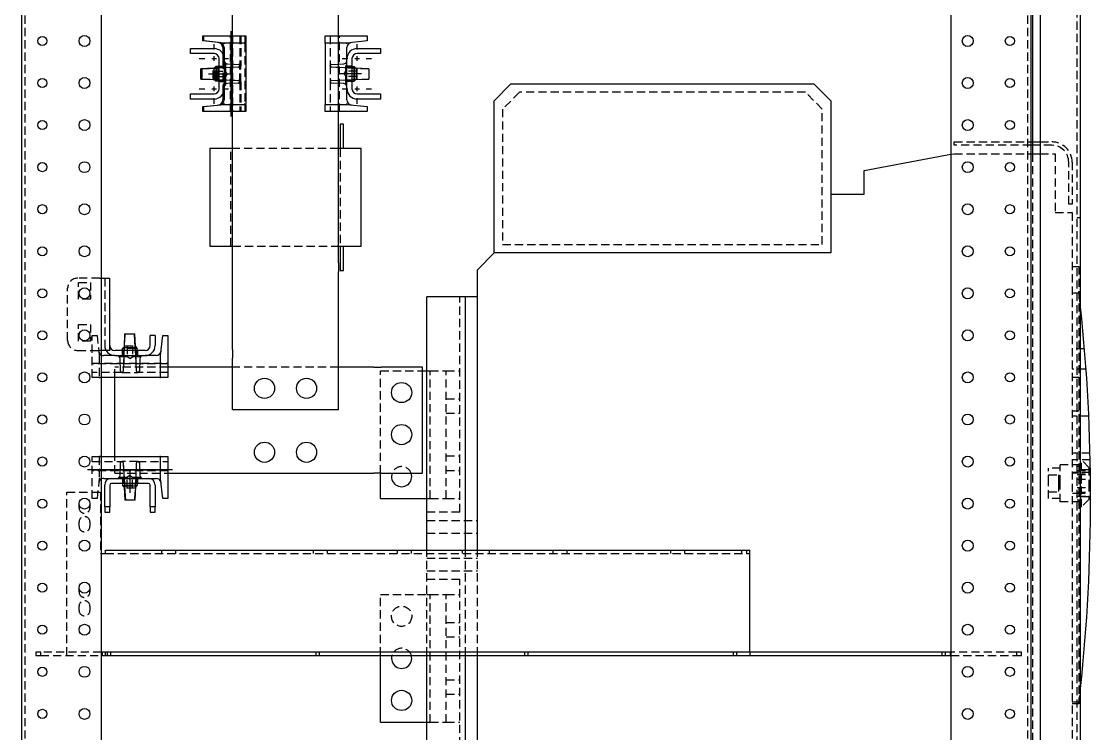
# Model space of a CAD drawing. Header units: millimetres. Extents: x -116965 to 323937, y 291661 to 566926.
# Drawn here: x -13076.7 to -12663.6, y 326187.3 to 326462.5 of the extents above; entities that cross this region are included whole.
import ezdxf

# ---------------------------------------------------------------- set-up
doc = ezdxf.new("R2010")
doc.units = ezdxf.units.MM
doc.linetypes.add('AXES2', pattern=[1.125, 0.75, -0.125, 0.125, -0.125])
doc.linetypes.add('HIDDEN2', pattern=[4.7625, 3.175, -1.5875])
doc.layers.add('ALPHA', color=255, linetype='Continuous')
doc.layers.add('AXE', color=80, linetype='AXES2')
doc.layers.add('Pointille_Court', color=40, linetype='HIDDEN2', lineweight=25)

msp = doc.modelspace()

# ---------------------------------------------------------------- linework, layer by layer
at = {"layer": 'ALPHA'}
for p, q in [((-13076.712828, 326674.33332), (-13076.712828, 326024.33332)), ((-13045.837828, 326674.33332), (-13045.837828, 326024.33332)), ((-12717.587828, 326674.33332), (-12717.587828, 326024.33332)), ((-12686.712828, 326674.33332), (-12686.712828, 326024.33332)), ((-12995.137828, 326456.90832), (-12995.137828, 326514.75832)), ((-12954.187828, 326456.90832), (-12954.187828, 326514.75832)), ((-12686.062828, 326475.43332), (-12686.062828, 326415.95832)), ((-12683.137828, 326476.73332), (-12683.137828, 326091.28332)), ((-12667.537828, 326091.28332), (-12667.537828, 326476.73332)), ((-13006.675328, 326454.95832), (-13006.675328, 326456.90832)), ((-13006.675328, 326456.90832), (-13006.187828, 326456.90832)), ((-12999.698875, 326454.225065), (-13006.675328, 326454.95832)), ((-13006.187828, 326454.95832), (-13006.187828, 326456.90832)), ((-13006.187828, 326456.90832), (-12989.937828, 326456.90832)), ((-12998.387828, 326454.138507), (-13006.187828, 326454.95832)), ((-12989.937828, 326454.13932), (-12998.387828, 326454.13932)), ((-12998.387828, 326454.13932), (-12998.387828, 326454.138507)), ((-12998.387828, 326454.138507), (-12998.387828, 326453.81432)), ((-12989.937828, 326456.90832), (-12989.937828, 326454.13932)), ((-12989.937828, 326453.81432), (-12989.937828, 326454.13932)), ((-12989.937828, 326453.81432), (-12989.937828, 326430.75232)), ((-12959.387828, 326454.13932), (-12959.387828, 326456.90832)), ((-12959.387828, 326456.90832), (-12943.137828, 326456.90832)), ((-12950.937828, 326454.13932), (-12959.387828, 326454.13932)), ((-12959.387828, 326454.13932), (-12959.387828, 326453.81432)), ((-12959.387828, 326453.81432), (-12959.387828, 326430.75232)), ((-12943.137828, 326454.95832), (-12950.937828, 326454.138507)), ((-12950.937828, 326454.138507), (-12950.937828, 326454.13932)), ((-12950.937828, 326453.81432), (-12950.937828, 326454.138507)), ((-12943.137828, 326456.90832), (-12943.137828, 326454.95832)), ((-13011.387828, 326450.08332), (-13011.387828, 326452.03332)), ((-13011.387828, 326452.03332), (-13002.287828, 326452.03332)), ((-13002.287828, 326450.08332), (-13011.387828, 326450.08332)), ((-12998.875328, 326452.382719), (-12998.875328, 326450.021399)), ((-12998.387828, 326452.382719), (-12998.387828, 326448.13332)), ((-12950.937828, 326448.13332), (-12950.937828, 326452.382719)), ((-12947.037828, 326452.03332), (-12937.937828, 326452.03332)), ((-12937.937828, 326450.08332), (-12947.037828, 326450.08332)), ((-12937.937828, 326452.03332), (-12937.937828, 326450.08332)), ((-13002.352828, 326444.42832), (-13001.637828, 326445.14332)), ((-13001.97744, 326444.316208), (-13001.150328, 326445.14332)), ((-13001.150328, 326445.14332), (-13001.637828, 326445.14332)), ((-13001.637828, 326445.14332), (-13001.637828, 326444.65582)), ((-13000.337828, 326445.14332), (-13001.150328, 326445.14332)), ((-13001.150328, 326445.14332), (-13001.150328, 326444.362698)), ((-13000.337828, 326436.43332), (-13000.337828, 326448.13332)), ((-12998.387828, 326448.13332), (-12998.387828, 326436.43332)), ((-12997.133197, 326446.093492), (-12992.358314, 326445.92675)), ((-12991.887828, 326445.439547), (-12991.887828, 326445.344188)), ((-12957.437828, 326445.350085), (-12957.437828, 326445.439547)), ((-12956.967341, 326445.92675), (-12952.192458, 326446.093492)), ((-12950.937828, 326436.43332), (-12950.937828, 326448.13332)), ((-12948.987828, 326448.13332), (-12948.987828, 326436.43332)), ((-12948.987828, 326445.14332), (-12948.175328, 326445.14332)), ((-12947.482487, 326444.450479), (-12948.175328, 326445.14332)), ((-12948.175328, 326444.480602), (-12948.175328, 326445.14332)), ((-13002.330669, 326444.450479), (-13007.325328, 326444.23332)), ((-13007.325328, 326444.043017), (-13007.325328, 326444.23332)), ((-13006.837828, 326444.070419), (-13007.325328, 326444.043017)), ((-13007.325328, 326440.209002), (-13007.325328, 326444.043017)), ((-13001.843169, 326444.450479), (-13006.837828, 326444.23332)), ((-13001.442828, 326444.346257), (-13006.837828, 326444.043017)), ((-13006.837828, 326444.043017), (-13006.837828, 326444.23332)), ((-13006.837828, 326440.209002), (-13006.837828, 326444.043017)), ((-13000.467828, 326444.401059), (-13001.442828, 326444.346257)), ((-13001.442828, 326440.019299), (-13001.442828, 326444.346257)), ((-13000.337828, 326444.408366), (-13000.467828, 326444.401059)), ((-13000.467828, 326439.985016), (-13000.467828, 326444.401059)), ((-12992.34797, 326444.857456), (-12998.387828, 326444.517971)), ((-12950.937828, 326444.600711), (-12956.971503, 326444.863045)), ((-12948.857828, 326444.510276), (-12948.987828, 326444.515929)), ((-12948.857828, 326440.056363), (-12948.857828, 326444.510276)), ((-12947.882828, 326444.467885), (-12948.857828, 326444.510276)), ((-12942.487828, 326444.23332), (-12947.882828, 326444.467885)), ((-12947.882828, 326440.098755), (-12947.882828, 326444.467885)), ((-12942.487828, 326444.23332), (-12942.487828, 326440.33332)), ((-13007.325328, 326440.209002), (-13001.930328, 326440.019299)), ((-13006.837828, 326440.209002), (-13001.442828, 326440.019299)), ((-13002.244867, 326440.030359), (-13001.637828, 326439.42332)), ((-13001.930328, 326440.019299), (-13001.930328, 326440.036441)), ((-13001.930328, 326440.019299), (-13001.739601, 326440.012593)), ((-13001.757367, 326440.030359), (-13001.150328, 326439.42332)), ((-13001.637828, 326439.91082), (-13001.637828, 326439.42332)), ((-13001.150328, 326439.42332), (-13001.637828, 326439.42332)), ((-13001.442828, 326440.019299), (-13000.467828, 326439.985016)), ((-13001.150328, 326440.009014), (-13001.150328, 326439.42332)), ((-13000.337828, 326439.42332), (-13001.150328, 326439.42332)), ((-13000.467828, 326439.985016), (-13000.337828, 326439.980444)), ((-12998.387828, 326439.911877), (-12992.358197, 326439.699859)), ((-12992.358314, 326438.63989), (-12997.133197, 326438.473148)), ((-12991.887828, 326439.21266), (-12991.887828, 326439.127093)), ((-12957.437828, 326439.127093), (-12957.437828, 326439.216555)), ((-12956.971503, 326439.703595), (-12950.937828, 326439.965929)), ((-12952.192458, 326438.473148), (-12956.967341, 326438.63989)), ((-12948.987828, 326440.050711), (-12948.857828, 326440.056363)), ((-12948.987828, 326439.42332), (-12948.175328, 326439.42332)), ((-12948.857828, 326440.056363), (-12947.882828, 326440.098755)), ((-12947.482487, 326440.116161), (-12948.175328, 326439.42332)), ((-12948.175328, 326439.42332), (-12948.175328, 326440.086037)), ((-12947.882828, 326440.098755), (-12942.487828, 326440.33332)), ((-12947.568289, 326440.030359), (-12942.487828, 326440.209002)), ((-12942.487828, 326440.33332), (-12942.487828, 326440.209002)), ((-12894.062828, 326431.88332), (-12887.562828, 326438.38332)), ((-12887.562828, 326438.38332), (-12770.562828, 326438.38332)), ((-12770.562828, 326438.38332), (-12764.062828, 326431.88332)), ((-13011.387828, 326434.48332), (-13002.287828, 326434.48332)), ((-13011.387828, 326432.53332), (-13011.387828, 326434.48332)), ((-13002.287828, 326432.53332), (-13011.387828, 326432.53332)), ((-12998.875328, 326434.54524), (-12998.875328, 326432.183921)), ((-12998.387828, 326436.43332), (-12998.387828, 326432.183921)), ((-12950.937828, 326432.183921), (-12950.937828, 326436.43332)), ((-12947.037828, 326434.48332), (-12937.937828, 326434.48332)), ((-12937.937828, 326432.53332), (-12947.037828, 326432.53332)), ((-12937.937828, 326434.48332), (-12937.937828, 326432.53332)), ((-13006.675328, 326429.60832), (-12999.698875, 326430.341575)), ((-13006.675328, 326427.65832), (-13006.675328, 326429.60832)), ((-13006.187828, 326429.60832), (-12998.387828, 326430.428133)), ((-13006.187828, 326427.65832), (-13006.187828, 326429.60832)), ((-12998.387828, 326430.75232), (-12998.387828, 326430.428133)), ((-12998.387828, 326430.428133), (-12998.387828, 326430.42732)), ((-12998.387828, 326430.42732), (-12989.937828, 326430.42732)), ((-12989.937828, 326430.42732), (-12989.937828, 326430.75232)), ((-12989.937828, 326430.42732), (-12989.937828, 326427.65832)), ((-12959.387828, 326430.75232), (-12959.387828, 326430.42732)), ((-12959.387828, 326427.65832), (-12959.387828, 326430.42732)), ((-12959.387828, 326430.42732), (-12950.937828, 326430.42732)), ((-12950.937828, 326430.428133), (-12950.937828, 326430.75232)), ((-12950.937828, 326430.428133), (-12943.137828, 326429.60832)), ((-12950.937828, 326430.42732), (-12950.937828, 326430.428133)), ((-12943.137828, 326429.60832), (-12943.137828, 326427.65832)), ((-12894.062828, 326373.05832), (-12894.062828, 326431.88332)), ((-12764.062828, 326431.88332), (-12764.062828, 326373.05832)), ((-13006.187828, 326427.65832), (-13006.675328, 326427.65832)), ((-12989.937828, 326427.65832), (-13006.187828, 326427.65832)), ((-12995.137828, 326369.227611), (-12995.137828, 326427.65832)), ((-12943.137828, 326427.65832), (-12959.387828, 326427.65832)), ((-12954.187828, 326369.227611), (-12954.187828, 326427.65832)), ((-12953.537828, 326422.78332), (-12953.537828, 326413.35832)), ((-12952.237828, 326422.78332), (-12953.537828, 326422.78332)), ((-12952.237828, 326413.35832), (-12952.237828, 326422.78332)), ((-12995.137828, 326413.35832), (-13003.912828, 326413.35832)), ((-13003.912828, 326413.35832), (-13003.912828, 326375.65832)), ((-12945.412828, 326413.35832), (-12954.187828, 326413.35832)), ((-12945.412828, 326375.65832), (-12945.412828, 326413.35832)), ((-12686.712828, 326415.95832), (-12683.137828, 326415.95832)), ((-12683.137828, 326414.65832), (-12686.712828, 326414.65832)), ((-12686.062828, 326414.65832), (-12686.062828, 326411.40832)), ((-12751.062828, 326404.90832), (-12717.587828, 326411.165329)), ((-12686.712828, 326411.40832), (-12683.137828, 326411.40832)), ((-12751.062828, 326395.80832), (-12751.062828, 326404.90832)), ((-12764.062828, 326395.80832), (-12751.062828, 326395.80832)), ((-13003.912828, 326375.65832), (-12995.137828, 326375.65832)), ((-12954.187828, 326375.65832), (-12945.412828, 326375.65832)), ((-12953.537828, 326375.65832), (-12953.537828, 326366.23332)), ((-12952.237828, 326366.23332), (-12952.237828, 326375.65832)), ((-12900.562828, 326366.55832), (-12894.062828, 326373.05832)), ((-12764.062828, 326373.05832), (-12894.062828, 326373.05832)), ((-12995.137828, 326365.780465), (-12995.137828, 326369.227611)), ((-12954.187828, 326369.227611), (-12954.187828, 326365.780465)), ((-12900.562828, 326356.15832), (-12900.562828, 326366.55832)), ((-13045.837828, 326363.30832), (-13042.587828, 326363.30832)), ((-13042.587828, 326335.35832), (-13042.587828, 326363.30832)), ((-12995.137828, 326335.811174), (-12995.137828, 326365.780465)), ((-12954.187828, 326335.811174), (-12954.187828, 326365.780465)), ((-12953.537828, 326366.23332), (-12952.237828, 326366.23332)), ((-12920.062828, 326258.17082), (-12920.062828, 326356.15832)), ((-12905.112828, 326356.15832), (-12920.062828, 326356.15832)), ((-12905.112828, 326258.17082), (-12905.112828, 326356.15832)), ((-12900.562828, 326356.15832), (-12905.112828, 326356.15832)), ((-12900.562828, 326258.17082), (-12900.562828, 326356.15832)), ((-13036.862146, 326341.85832), (-13037.051849, 326336.46332)), ((-13036.862146, 326341.85832), (-13033.02813, 326341.85832)), ((-13033.02813, 326341.85832), (-13032.837828, 326341.85832)), ((-13032.724891, 326336.46332), (-13033.02813, 326341.85832)), ((-13032.620669, 326336.863661), (-13032.837828, 326341.85832)), ((-13025.037828, 326341.20832), (-13026.987828, 326341.20832)), ((-13026.987828, 326337.30832), (-13026.987828, 326341.20832)), ((-13025.037828, 326341.20832), (-13025.037828, 326337.30832)), ((-13022.932641, 326333.40832), (-13022.112828, 326341.20832)), ((-13022.112828, 326341.20832), (-13020.162828, 326341.20832)), ((-13020.162828, 326341.20832), (-13020.162828, 326324.95832)), ((-13042.587828, 326335.35832), (-13045.837828, 326335.35832)), ((-13040.637828, 326333.40832), (-13044.887227, 326333.40832)), ((-13028.937828, 326335.35832), (-13040.637828, 326335.35832)), ((-13040.637828, 326333.40832), (-13028.937828, 326333.40832)), ((-13037.040789, 326336.777859), (-13037.647828, 326336.17082)), ((-13037.647828, 326335.35832), (-13037.647828, 326336.17082)), ((-13037.062134, 326336.17082), (-13037.647828, 326336.17082)), ((-13037.159271, 326333.40832), (-13037.371288, 326327.378689)), ((-13037.086132, 326335.48832), (-13037.090703, 326335.35832)), ((-13037.051849, 326336.46332), (-13037.086132, 326335.48832)), ((-13037.086132, 326335.48832), (-13032.670088, 326335.48832)), ((-13037.051849, 326336.46332), (-13032.724891, 326336.46332)), ((-13032.75494, 326336.997932), (-13031.927828, 326336.17082)), ((-13032.670088, 326335.48832), (-13032.724891, 326336.46332)), ((-13031.927828, 326336.17082), (-13032.70845, 326336.17082)), ((-13032.662781, 326335.35832), (-13032.670088, 326335.48832)), ((-13032.213691, 326327.368462), (-13032.553177, 326333.40832)), ((-13031.927828, 326335.35832), (-13031.927828, 326336.17082)), ((-13024.688429, 326333.40832), (-13028.937828, 326333.40832)), ((-13022.932641, 326333.40832), (-13023.256828, 326333.40832)), ((-13022.931828, 326333.40832), (-13022.932641, 326333.40832)), ((-13022.931828, 326324.95832), (-13022.931828, 326333.40832)), ((-12995.137828, 326335.811174), (-12995.137828, 326332.364029)), ((-12954.187828, 326332.364029), (-12954.187828, 326335.811174)), ((-13038.431258, 326327.378806), (-13038.598, 326332.153689)), ((-13030.977655, 326332.153689), (-13031.144398, 326327.378806)), ((-12995.137828, 326312.60832), (-12995.137828, 326332.364029)), ((-12954.187828, 326312.60832), (-12954.187828, 326332.364029)), ((-13037.858487, 326326.90832), (-13037.944055, 326326.90832)), ((-13031.631601, 326326.90832), (-13031.72696, 326326.90832)), ((-12995.137828, 326328.85832), (-13020.162828, 326328.85832)), ((-12953.414437, 326328.85832), (-12954.187828, 326328.85832)), ((-12951.747089, 326328.85832), (-12953.414437, 326328.85832)), ((-12940.507147, 326328.85832), (-12951.747089, 326328.85832)), ((-12940.507147, 326328.85832), (-12937.728234, 326328.85832)), ((-12921.687828, 326328.85832), (-12937.728234, 326328.85832)), ((-12921.687828, 326287.90832), (-12921.687828, 326328.85832)), ((-12921.687828, 326327.55832), (-12920.062828, 326327.55832)), ((-13023.256828, 326324.95832), (-13045.837828, 326324.95832)), ((-13040.637828, 326294.40832), (-13040.637828, 326324.95832)), ((-13023.256828, 326324.95832), (-13022.931828, 326324.95832)), ((-13020.162828, 326324.95832), (-13022.931828, 326324.95832)), ((-12995.137828, 326312.60832), (-12954.187828, 326312.60832)), ((-13045.837828, 326294.40832), (-13023.256828, 326294.40832)), ((-13037.944055, 326292.45832), (-13037.848696, 326292.45832)), ((-13031.717168, 326292.45832), (-13031.631601, 326292.45832)), ((-13022.931828, 326294.40832), (-13023.256828, 326294.40832)), ((-13022.931828, 326294.40832), (-13020.162828, 326294.40832)), ((-13022.931828, 326285.95832), (-13022.931828, 326294.40832)), ((-13020.162828, 326294.40832), (-13020.162828, 326278.15832)), ((-13038.598, 326287.212951), (-13038.431258, 326291.987833)), ((-13037.361964, 326291.998178), (-13037.022479, 326285.95832)), ((-13032.416385, 326285.95832), (-13032.204367, 326291.987951)), ((-13031.144398, 326291.987833), (-13030.977655, 326287.212951)), ((-13044.887227, 326285.95832), (-13041.937828, 326285.95832)), ((-13041.937828, 326285.95832), (-13027.637828, 326285.95832)), ((-13027.637828, 326284.00832), (-13041.937828, 326284.00832)), ((-13037.647828, 326284.00832), (-13037.647828, 326283.19582)), ((-13036.912874, 326284.00832), (-13036.905567, 326283.87832)), ((-13032.489523, 326283.87832), (-13036.905567, 326283.87832)), ((-13036.905567, 326283.87832), (-13036.850765, 326282.90332)), ((-13032.523807, 326282.90332), (-13032.489523, 326283.87832)), ((-13032.489523, 326283.87832), (-13032.484952, 326284.00832)), ((-13031.927828, 326284.00832), (-13031.927828, 326283.19582)), ((-13027.637828, 326285.95832), (-13024.688429, 326285.95832)), ((-13023.256828, 326285.95832), (-13022.932641, 326285.95832)), ((-13022.112828, 326278.15832), (-13022.932641, 326285.95832)), ((-13022.932641, 326285.95832), (-13022.931828, 326285.95832)), ((-13020.162828, 326287.90832), (-12953.414437, 326287.90832)), ((-12953.414437, 326287.90832), (-12951.747089, 326287.90832)), ((-12951.747089, 326287.90832), (-12940.507147, 326287.90832)), ((-12937.728234, 326287.90832), (-12940.507147, 326287.90832)), ((-12937.937828, 326278.15832), (-12937.937828, 326287.90832)), ((-12937.728234, 326287.90832), (-12921.687828, 326287.90832)), ((-13044.537828, 326274.90832), (-13044.537828, 326283.35832)), ((-13042.587828, 326283.35832), (-13042.587828, 326274.90832)), ((-13036.820716, 326282.368708), (-13037.647828, 326283.19582)), ((-13037.647828, 326283.19582), (-13036.867206, 326283.19582)), ((-13036.954987, 326282.502979), (-13036.737828, 326277.50832)), ((-13032.523807, 326282.90332), (-13036.850765, 326282.90332)), ((-13036.850765, 326282.90332), (-13036.547525, 326277.50832)), ((-13032.71351, 326277.50832), (-13032.523807, 326282.90332)), ((-13032.534867, 326282.588781), (-13031.927828, 326283.19582)), ((-13032.513522, 326283.19582), (-13031.927828, 326283.19582)), ((-13026.987828, 326274.90832), (-13026.987828, 326283.35832)), ((-13025.037828, 326283.35832), (-13025.037828, 326274.90832)), ((-13036.547525, 326277.50832), (-13036.737828, 326277.50832)), ((-13032.71351, 326277.50832), (-13036.547525, 326277.50832)), ((-13020.162828, 326278.15832), (-13022.112828, 326278.15832)), ((-12937.937828, 326278.15832), (-12920.062828, 326278.15832)), ((-13042.587828, 326274.90832), (-13044.537828, 326274.90832)), ((-13044.537828, 326274.90832), (-13044.537828, 326272.95832)), ((-13044.537828, 326272.95832), (-13042.587828, 326272.95832)), ((-13042.587828, 326272.95832), (-13042.587828, 326274.90832)), ((-13026.987828, 326274.90832), (-13026.987828, 326272.95832)), ((-13025.037828, 326274.90832), (-13026.987828, 326274.90832)), ((-13026.987828, 326272.95832), (-13025.037828, 326272.95832)), ((-13025.037828, 326272.95832), (-13025.037828, 326274.90832)), ((-13045.837828, 326256.87082), (-13044.212828, 326256.87082)), ((-13044.212828, 326256.87082), (-13044.212828, 326258.17082)), ((-13044.212828, 326258.17082), (-12795.262828, 326258.17082)), ((-12795.262828, 326218.84582), (-12795.262828, 326258.17082)), ((-12717.587828, 326218.84582), (-13045.837828, 326218.84582)), ((-13045.837828, 326217.54582), (-12717.587828, 326217.54582)), ((-12937.937828, 326191.70832), (-12937.937828, 326217.54582)), ((-12920.062828, 326163.75832), (-12920.062828, 326217.54582)), ((-12905.112828, 326163.75832), (-12905.112828, 326217.54582)), ((-12900.562828, 326163.75832), (-12900.562828, 326217.54582)), ((-12937.937828, 326191.70832), (-12920.062828, 326191.70832))]:
    msp.add_line(p, q, dxfattribs=at)
for centre, radius in [((-13068.587828, 326454.95832), 1.755), ((-13052.337828, 326454.95832), 2.1125), ((-12711.087828, 326454.95832), 2.1125), ((-12694.837828, 326454.95832), 1.755), ((-13052.337828, 326438.70832), 2.1125), ((-12711.087828, 326438.70832), 2.1125), ((-13068.587828, 326438.70832), 1.755), ((-12694.837828, 326438.70832), 1.755), ((-13052.337828, 326422.45832), 2.1125), ((-12711.087828, 326422.45832), 2.1125), ((-13068.587828, 326422.45832), 1.755), ((-12694.837828, 326422.45832), 1.755), ((-13068.587828, 326406.20832), 1.755), ((-13052.337828, 326406.20832), 2.1125), ((-12711.087828, 326406.20832), 2.1125), ((-12694.837828, 326406.20832), 1.755), ((-13068.587828, 326389.95832), 1.755), ((-13052.337828, 326389.95832), 2.1125), ((-12711.087828, 326389.95832), 2.1125), ((-12694.837828, 326389.95832), 1.755), ((-13068.587828, 326373.70832), 1.755), ((-13052.337828, 326373.70832), 2.1125), ((-12711.087828, 326373.70832), 2.1125), ((-12694.837828, 326373.70832), 1.755), ((-13068.587828, 326357.45832), 1.755), ((-13052.337828, 326357.45832), 2.1125), ((-12711.087828, 326357.45832), 2.1125), ((-12694.837828, 326357.45832), 1.755), ((-13068.587828, 326341.20832), 1.755), ((-13052.337828, 326341.20832), 2.1125), ((-12711.087828, 326341.20832), 2.1125), ((-12694.837828, 326341.20832), 1.755), ((-13068.587828, 326324.95832), 1.755), ((-13052.337828, 326324.95832), 2.1125), ((-12711.087828, 326324.95832), 2.1125), ((-12694.837828, 326324.95832), 1.755), ((-12982.787828, 326320.73332), 3.9), ((-12966.537828, 326320.73332), 3.9), ((-12929.812828, 326319.10832), 3.9), ((-13068.587828, 326308.70832), 1.755), ((-13052.337828, 326308.70832), 2.1125), ((-12711.087828, 326308.70832), 2.1125), ((-12694.837828, 326308.70832), 1.755), ((-12929.812828, 326302.85832), 3.9), ((-12982.787828, 326296.03332), 3.9), ((-12966.537828, 326296.03332), 3.9), ((-13068.587828, 326292.45832), 1.755), ((-13052.337828, 326292.45832), 2.1125), ((-12711.087828, 326292.45832), 2.1125), ((-12694.837828, 326292.45832), 1.755), ((-13068.587828, 326276.20832), 1.755), ((-13052.337828, 326276.20832), 2.1125), ((-12711.087828, 326276.20832), 2.1125), ((-12694.837828, 326276.20832), 1.755), ((-13068.587828, 326259.95832), 1.755), ((-13052.337828, 326259.95832), 2.1125), ((-12711.087828, 326259.95832), 2.1125), ((-12694.837828, 326259.95832), 1.755), ((-13068.587828, 326243.70832), 1.755), ((-13052.337828, 326243.70832), 2.1125), ((-12711.087828, 326243.70832), 2.1125), ((-12694.837828, 326243.70832), 1.755), ((-13068.587828, 326227.45832), 1.755), ((-13052.337828, 326227.45832), 2.1125), ((-12711.087828, 326227.45832), 2.1125), ((-12694.837828, 326227.45832), 1.755), ((-13068.587828, 326211.20832), 1.755), ((-13052.337828, 326211.20832), 2.1125), ((-12711.087828, 326211.20832), 2.1125), ((-12694.837828, 326211.20832), 1.755), ((-12929.812828, 326200.15832), 3.9), ((-13052.337828, 326194.95832), 2.1125), ((-12711.087828, 326194.95832), 2.1125), ((-13068.587828, 326194.95832), 1.755), ((-12694.837828, 326194.95832), 1.755)]:
    msp.add_circle(centre, radius, dxfattribs=at)
for centre, radius, start, end in [((-13000.825328, 326452.382719), 1.95, 0, 84), ((-13000.337828, 326452.382719), 1.95, 0, 84), ((-12948.987828, 326452.382719), 1.95, 96, 180), ((-13002.287828, 326448.13332), 3.9, 0, 90), ((-13002.287828, 326448.13332), 1.95, 0, 90), ((-12947.037828, 326448.13332), 3.9, 90, 180), ((-12947.037828, 326448.13332), 1.95, 90, 180), ((-12997.087828, 326447.3927), 1.3, 180, 268), ((-12992.375328, 326445.439547), 0.4875, 0, 88), ((-12992.375328, 326445.344188), 0.4875, 273.21706885, 0), ((-12956.950328, 326445.439547), 0.4875, 92, 180), ((-12956.950328, 326445.350085), 0.4875, 180, 267.51044708), ((-12952.237828, 326447.3927), 1.3, 272, 0), ((-12997.087828, 326437.173939), 1.3, 92, 180), ((-12992.375328, 326439.127093), 0.4875, 272, 0), ((-12992.375328, 326439.21266), 0.4875, 0, 87.98615763), ((-12956.950328, 326439.216555), 0.4875, 92.48955292, 180), ((-12956.950328, 326439.127093), 0.4875, 180, 268), ((-12952.237828, 326437.173939), 1.3, 0, 88), ((-13002.287828, 326436.43332), 1.95, 270, 0), ((-13002.287828, 326436.43332), 3.9, 270, 0), ((-12947.037828, 326436.43332), 3.9, 180, 270), ((-12947.037828, 326436.43332), 1.95, 180, 270), ((-13000.825328, 326432.183921), 1.95, 276, 0), ((-13000.337828, 326432.183921), 1.95, 276, 0), ((-12948.987828, 326432.183921), 1.95, 180, 264), ((-13362.631578, 326278.48332), 698.99375, 353.944703388, 6.055296612), ((-13044.887227, 326335.35832), 1.95, 240.82441443, 270), ((-13040.637828, 326337.30832), 3.9, 210, 270), ((-13040.637828, 326337.30832), 1.95, 180, 270), ((-13039.897208, 326332.10832), 1.3, 2, 90), ((-13029.678447, 326332.10832), 1.3, 90, 178), ((-13028.937828, 326337.30832), 3.9, 270, 0), ((-13028.937828, 326337.30832), 1.95, 270, 0), ((-13024.688429, 326335.35832), 1.95, 270, 354), ((-13037.944055, 326327.39582), 0.4875, 182, 270), ((-13037.858487, 326327.39582), 0.4875, 270, 357.98615763), ((-13031.72696, 326327.39582), 0.4875, 183.21706885, 270), ((-13031.631601, 326327.39582), 0.4875, 270, 358), ((-13037.944055, 326291.97082), 0.4875, 90, 178), ((-13037.848696, 326291.97082), 0.4875, 3.21706885, 90), ((-13031.717168, 326291.97082), 0.4875, 90, 177.98615763), ((-13031.631601, 326291.97082), 0.4875, 2, 90), ((-13044.887227, 326284.00832), 1.95, 90, 119.17558557), ((-13041.937828, 326283.35832), 2.6, 90, 180), ((-13041.937828, 326283.35832), 0.65, 90, 180), ((-13039.897208, 326287.25832), 1.3, 270, 358), ((-13029.678447, 326287.25832), 1.3, 182, 270), ((-13027.637828, 326283.35832), 2.6, 0, 90), ((-13027.637828, 326283.35832), 0.65, 0, 90), ((-13024.688429, 326284.00832), 1.95, 6, 90), ((-12929.812828, 326286.60832), 3.9, 160.52877937, 19.47122063), ((-12929.812828, 326216.40832), 3.9, 163.0422367, 16.9577633)]:
    msp.add_arc(centre, radius, start, end, dxfattribs=at)
at = {"layer": 'AXE'}
for p, q in [((-12995.625328, 326425.83832), (-12995.625328, 326458.72832)), ((-12995.137828, 326425.83832), (-12995.137828, 326458.72832)), ((-12954.187828, 326425.83832), (-12954.187828, 326458.72832)), ((-13002.287828, 326451.64332), (-13002.287828, 326453.85332)), ((-12947.037828, 326451.64332), (-12947.037828, 326453.85332)), ((-13002.287828, 326447.22332), (-13002.287828, 326449.04332)), ((-12947.037828, 326447.22332), (-12947.037828, 326449.04332)), ((-13008.007828, 326448.13332), (-13005.797828, 326448.13332)), ((-13003.197828, 326448.13332), (-13001.377828, 326448.13332)), ((-12998.777828, 326448.13332), (-12996.567828, 326448.13332)), ((-12952.757828, 326448.13332), (-12950.547828, 326448.13332)), ((-12947.947828, 326448.13332), (-12946.127828, 326448.13332)), ((-12943.527828, 326448.13332), (-12941.317828, 326448.13332)), ((-13004.432828, 326442.28332), (-12995.455433, 326442.28332)), ((-13002.287828, 326442.41332), (-13002.287828, 326444.62332)), ((-13002.287828, 326439.94332), (-13002.287828, 326442.15332)), ((-12945.380328, 326442.28332), (-12953.870223, 326442.28332)), ((-12947.037828, 326442.41332), (-12947.037828, 326444.62332)), ((-12947.037828, 326439.94332), (-12947.037828, 326442.15332)), ((-13002.287828, 326435.52332), (-13002.287828, 326437.34332)), ((-12947.037828, 326435.52332), (-12947.037828, 326437.34332)), ((-13008.007828, 326436.43332), (-13005.797828, 326436.43332)), ((-13003.197828, 326436.43332), (-13001.377828, 326436.43332)), ((-13002.287828, 326430.71332), (-13002.287828, 326432.92332)), ((-12998.777828, 326436.43332), (-12996.567828, 326436.43332)), ((-12952.757828, 326436.43332), (-12950.547828, 326436.43332)), ((-12947.947828, 326436.43332), (-12946.127828, 326436.43332)), ((-12947.037828, 326430.71332), (-12947.037828, 326432.92332)), ((-12943.527828, 326436.43332), (-12941.317828, 326436.43332)), ((-13018.342828, 326289.20832), (-13051.232828, 326289.20832)), ((-13034.787828, 326288.890715), (-13034.787828, 326280.40082)), ((-12665.717828, 326287.90832), (-12670.657828, 326287.90832)), ((-12665.717828, 326280.10832), (-12670.657828, 326280.10832))]:
    msp.add_line(p, q, dxfattribs=at)
at = {"layer": 'Pointille_Court'}
for p, q in [((-13075.412828, 326674.33332), (-13075.412828, 326024.33332)), ((-12688.012828, 326674.33332), (-12688.012828, 326024.33332)), ((-12668.837828, 326092.58332), (-12668.837828, 326475.43332)), ((-12998.875328, 326454.138507), (-12999.698875, 326454.225065)), ((-12998.387828, 326454.13932), (-12998.875328, 326454.13932)), ((-12998.875328, 326454.13932), (-12998.875328, 326454.138507)), ((-12998.875328, 326454.138507), (-12998.875328, 326453.81432)), ((-12995.950328, 326427.65832), (-12995.950328, 326456.90832)), ((-12995.625328, 326456.90832), (-12995.625328, 326427.65832)), ((-12995.462828, 326427.65832), (-12995.462828, 326456.90832)), ((-12995.137828, 326456.90832), (-12995.137828, 326427.65832)), ((-12992.375328, 326456.90832), (-12992.375328, 326445.439547)), ((-12991.887828, 326456.90832), (-12991.887828, 326445.439547)), ((-12990.425328, 326456.90832), (-12990.425328, 326454.13932)), ((-12990.425328, 326453.81432), (-12990.425328, 326454.13932)), ((-12990.425328, 326453.81432), (-12990.425328, 326430.75232)), ((-12957.437828, 326456.90832), (-12957.437828, 326445.439547)), ((-12954.187828, 326427.65832), (-12954.187828, 326456.90832)), ((-12953.862828, 326427.65832), (-12953.862828, 326456.90832)), ((-12998.875328, 326450.021399), (-12998.875328, 326447.3927)), ((-13000.337828, 326445.24082), (-12998.387828, 326445.24082)), ((-13000.337828, 326445.20832), (-12998.387828, 326445.20832)), ((-12998.387828, 326445.14332), (-13000.337828, 326445.14332)), ((-13000.337828, 326445.04582), (-12998.387828, 326445.04582)), ((-12998.875328, 326447.3927), (-12998.875328, 326437.173939)), ((-12998.875328, 326446.18332), (-12998.387828, 326446.18332)), ((-12998.387828, 326446.18332), (-12997.900328, 326446.18332)), ((-12997.900328, 326446.18332), (-12997.900328, 326438.38332)), ((-12997.620697, 326446.093492), (-12992.845814, 326445.92675)), ((-12992.375328, 326445.439547), (-12992.375328, 326445.344188)), ((-12992.375328, 326439.21266), (-12992.375328, 326445.344188)), ((-12991.887828, 326439.21266), (-12991.887828, 326445.344188)), ((-12957.437828, 326445.350085), (-12957.437828, 326439.216555)), ((-12950.937828, 326446.18332), (-12951.425328, 326446.18332)), ((-12951.425328, 326442.28332), (-12951.425328, 326446.18332)), ((-12948.987828, 326445.24082), (-12950.937828, 326445.24082)), ((-12948.987828, 326445.20832), (-12950.937828, 326445.20832)), ((-12950.937828, 326445.14332), (-12948.987828, 326445.14332)), ((-12948.987828, 326445.04582), (-12950.937828, 326445.04582)), ((-13001.930328, 326444.346257), (-13006.837828, 326444.070419)), ((-13002.612828, 326444.16832), (-13002.352828, 326444.42832)), ((-13002.612828, 326440.39832), (-13002.612828, 326444.16832)), ((-13002.612828, 326443.32332), (-13002.125328, 326443.32332)), ((-13002.612828, 326441.24332), (-13002.125328, 326441.24332)), ((-12992.841652, 326444.863045), (-13002.330669, 326444.450479)), ((-13002.125328, 326444.16832), (-13001.97744, 326444.316208)), ((-13002.125328, 326440.39832), (-13002.125328, 326444.16832)), ((-13002.125328, 326443.32332), (-12998.387828, 326443.32332)), ((-13002.125328, 326441.24332), (-12998.387828, 326441.24332)), ((-13001.930328, 326444.346257), (-13001.930328, 326444.467885)), ((-13000.955328, 326444.401059), (-13001.930328, 326444.346257)), ((-13001.930328, 326440.036441), (-13001.930328, 326444.346257)), ((-12992.354152, 326444.863045), (-13001.843169, 326444.450479)), ((-13001.637828, 326444.65582), (-13001.637828, 326439.91082)), ((-13001.442828, 326444.346257), (-13001.442828, 326444.467885)), ((-13001.150328, 326444.362698), (-13001.150328, 326440.009014)), ((-12992.83547, 326444.857456), (-13000.955328, 326444.401059)), ((-13000.955328, 326444.401059), (-13000.955328, 326444.510276)), ((-13000.955328, 326439.985016), (-13000.955328, 326444.401059)), ((-13000.467828, 326444.401059), (-13000.467828, 326444.510276)), ((-12998.387828, 326444.517971), (-13000.337828, 326444.408366)), ((-12997.762933, 326442.28332), (-12998.387828, 326443.32332)), ((-12997.762933, 326442.28332), (-12998.387828, 326441.24332)), ((-12997.275433, 326442.28332), (-12997.900328, 326443.32332)), ((-12997.275433, 326442.28332), (-12997.900328, 326441.24332)), ((-12942.487828, 326444.043017), (-12956.977686, 326444.857456)), ((-12952.050223, 326442.28332), (-12951.425328, 326443.32332)), ((-12952.050223, 326442.28332), (-12951.425328, 326441.24332)), ((-12951.425328, 326438.38332), (-12951.425328, 326442.28332)), ((-12948.987828, 326444.515929), (-12950.937828, 326444.600711)), ((-12947.200328, 326443.32332), (-12950.937828, 326443.32332)), ((-12947.200328, 326441.24332), (-12950.937828, 326441.24332)), ((-12948.175328, 326442.28332), (-12948.175328, 326444.480602)), ((-12948.175328, 326440.086037), (-12948.175328, 326442.28332)), ((-12947.200328, 326444.16832), (-12947.482487, 326444.450479)), ((-12947.200328, 326444.16832), (-12947.200328, 326442.28332)), ((-12947.200328, 326442.28332), (-12947.200328, 326440.39832)), ((-13007.325328, 326440.33332), (-12992.841652, 326439.703595)), ((-13006.837828, 326440.33332), (-12992.354152, 326439.703595)), ((-13002.612828, 326440.39832), (-13002.244867, 326440.030359)), ((-13002.125328, 326440.39832), (-13001.757367, 326440.030359)), ((-13001.739601, 326440.012593), (-13000.955328, 326439.985016)), ((-13000.955328, 326439.985016), (-12992.845697, 326439.699859)), ((-13000.337828, 326439.980444), (-12998.387828, 326439.911877)), ((-13000.337828, 326439.52082), (-12998.387828, 326439.52082)), ((-12998.387828, 326439.42332), (-13000.337828, 326439.42332)), ((-13000.337828, 326439.35832), (-12998.387828, 326439.35832)), ((-13000.337828, 326439.32582), (-12998.387828, 326439.32582)), ((-12998.875328, 326438.38332), (-12998.387828, 326438.38332)), ((-12998.875328, 326437.173939), (-12998.875328, 326434.54524)), ((-12998.387828, 326438.38332), (-12997.900328, 326438.38332)), ((-12992.845814, 326438.63989), (-12997.620697, 326438.473148)), ((-12992.375328, 326439.21266), (-12992.375328, 326439.127093)), ((-12992.375328, 326439.127093), (-12992.375328, 326427.65832)), ((-12991.887828, 326439.127093), (-12991.887828, 326427.65832)), ((-12957.437828, 326439.127093), (-12957.437828, 326427.65832)), ((-12956.967459, 326439.699859), (-12947.568289, 326440.030359)), ((-12950.937828, 326438.38332), (-12951.425328, 326438.38332)), ((-12950.937828, 326439.965929), (-12948.987828, 326440.050711)), ((-12948.987828, 326439.52082), (-12950.937828, 326439.52082)), ((-12950.937828, 326439.42332), (-12948.987828, 326439.42332)), ((-12948.987828, 326439.35832), (-12950.937828, 326439.35832)), ((-12948.987828, 326439.32582), (-12950.937828, 326439.32582)), ((-12948.857828, 326440.056363), (-12948.857828, 326439.985016)), ((-12947.882828, 326440.019299), (-12947.882828, 326440.098755)), ((-12947.200328, 326440.39832), (-12947.482487, 326440.116161)), ((-12884.312828, 326435.13332), (-12890.812828, 326428.63332)), ((-12773.812828, 326435.13332), (-12884.312828, 326435.13332)), ((-12767.312828, 326428.63332), (-12773.812828, 326435.13332)), ((-12999.698875, 326430.341575), (-12998.875328, 326430.428133)), ((-12998.875328, 326430.75232), (-12998.875328, 326430.428133)), ((-12998.875328, 326430.428133), (-12998.875328, 326430.42732)), ((-12998.875328, 326430.42732), (-12998.387828, 326430.42732)), ((-12990.425328, 326430.42732), (-12990.425328, 326430.75232)), ((-12990.425328, 326430.42732), (-12990.425328, 326427.65832)), ((-12890.812828, 326428.63332), (-12890.812828, 326376.30832)), ((-12767.312828, 326376.30832), (-12767.312828, 326428.63332)), ((-12995.787828, 326375.65832), (-12995.787828, 326413.35832)), ((-12954.187828, 326413.35832), (-12995.137828, 326413.35832)), ((-12953.537828, 326413.35832), (-12953.537828, 326375.65832)), ((-12716.287828, 326415.95832), (-12686.712828, 326415.95832)), ((-12716.287828, 326414.65832), (-12716.287828, 326415.95832)), ((-12686.712828, 326414.65832), (-12716.287828, 326414.65832)), ((-12686.062828, 326415.95832), (-12686.062828, 326414.65832)), ((-12683.137828, 326415.95832), (-12678.587828, 326415.95832)), ((-12678.587828, 326414.65832), (-12683.137828, 326414.65832)), ((-12717.587828, 326411.165329), (-12716.287828, 326411.40832)), ((-12716.287828, 326411.40832), (-12686.712828, 326411.40832)), ((-12686.062828, 326411.40832), (-12686.062828, 326153.03332)), ((-12683.137828, 326411.40832), (-12677.287828, 326411.40832)), ((-12677.287828, 326411.40832), (-12677.287828, 326388.65832)), ((-12672.087828, 326391.90832), (-12672.087828, 326408.15832)), ((-12670.787828, 326408.15832), (-12670.787828, 326391.90832)), ((-12670.787828, 326391.90832), (-12672.087828, 326391.90832)), ((-12677.287828, 326388.65832), (-12670.787828, 326388.65832)), ((-12670.787828, 326388.65832), (-12670.787828, 326153.03332)), ((-12668.837828, 326386.70832), (-12667.537828, 326386.70832)), ((-12995.137828, 326375.65832), (-12954.187828, 326375.65832)), ((-12890.812828, 326376.30832), (-12767.312828, 326376.30832)), ((-12670.787828, 326367.85832), (-12668.187828, 326367.85832)), ((-12668.187828, 326367.85832), (-12668.187828, 326198.85832)), ((-13046.487828, 326363.30832), (-13054.937828, 326363.30832)), ((-13046.487828, 326363.30832), (-13045.837828, 326363.30832)), ((-13044.537828, 326363.30832), (-13044.537828, 326337.30832)), ((-13058.837828, 326339.25832), (-13058.837828, 326359.40832)), ((-13054.612828, 326355.18332), (-13054.612828, 326361.68332)), ((-13054.612828, 326361.68332), (-13050.062828, 326361.68332)), ((-13050.062828, 326361.68332), (-13050.062828, 326355.18332)), ((-13050.062828, 326355.18332), (-13054.612828, 326355.18332)), ((-12907.387828, 326272.95832), (-12907.387828, 326356.15832)), ((-12668.113607, 326357.45832), (-12670.787828, 326357.45832)), ((-13054.612828, 326338.93332), (-13054.612828, 326345.43332)), ((-13054.612828, 326345.43332), (-13050.062828, 326345.43332)), ((-13050.062828, 326345.43332), (-13050.062828, 326338.93332)), ((-13036.737828, 326341.85832), (-13037.367553, 326327.374644)), ((-13050.062828, 326338.93332), (-13054.612828, 326338.93332)), ((-13049.412828, 326324.95832), (-13049.412828, 326341.20832)), ((-13049.412828, 326341.20832), (-13047.462828, 326341.20832)), ((-13047.462828, 326341.20832), (-13046.643015, 326333.40832)), ((-13054.937828, 326335.35832), (-13046.487828, 326335.35832)), ((-13046.643015, 326333.40832), (-13046.643828, 326333.40832)), ((-13046.643828, 326333.40832), (-13046.643828, 326324.95832)), ((-13046.318828, 326333.40832), (-13046.643015, 326333.40832)), ((-13045.837828, 326335.35832), (-13046.487828, 326335.35832)), ((-13038.687828, 326333.40832), (-13038.687828, 326332.92082)), ((-13037.712828, 326335.35832), (-13037.712828, 326333.40832)), ((-13037.647828, 326333.40832), (-13037.647828, 326335.35832)), ((-13037.485328, 326335.35832), (-13037.485328, 326333.40832)), ((-13037.090703, 326335.35832), (-13037.159271, 326333.40832)), ((-13032.70845, 326336.17082), (-13037.062134, 326336.17082)), ((-13036.672828, 326337.14582), (-13037.040789, 326336.777859)), ((-13036.672828, 326337.14582), (-13032.902828, 326337.14582)), ((-13035.827828, 326337.14582), (-13035.827828, 326333.40832)), ((-13033.747828, 326337.14582), (-13033.747828, 326333.40832)), ((-13032.902828, 326337.14582), (-13032.75494, 326336.997932)), ((-13032.724891, 326336.46332), (-13032.603263, 326336.46332)), ((-13032.670088, 326335.48832), (-13032.560871, 326335.48832)), ((-13032.553177, 326333.40832), (-13032.662781, 326335.35832)), ((-13032.208103, 326327.374644), (-13032.620669, 326336.863661)), ((-13032.090328, 326335.35832), (-13032.090328, 326333.40832)), ((-13031.927828, 326333.40832), (-13031.927828, 326335.35832)), ((-13031.862828, 326335.35832), (-13031.862828, 326333.40832)), ((-13030.887828, 326333.40832), (-13030.887828, 326332.92082)), ((-12666.008913, 326336.00832), (-12670.787828, 326336.00832)), ((-13049.412828, 326330.48332), (-13020.162828, 326330.48332)), ((-13020.162828, 326330.15832), (-13049.412828, 326330.15832)), ((-13030.887828, 326332.92082), (-13038.687828, 326332.92082)), ((-13034.787828, 326332.295925), (-13035.827828, 326332.92082)), ((-13034.787828, 326332.295925), (-13033.747828, 326332.92082)), ((-13037.944055, 326326.90832), (-13049.412828, 326326.90832)), ((-13040.637828, 326324.95832), (-13040.637828, 326328.85832)), ((-13020.162828, 326328.85832), (-13040.637828, 326328.85832)), ((-13037.858487, 326326.90832), (-13031.72696, 326326.90832)), ((-13020.162828, 326326.90832), (-13031.631601, 326326.90832)), ((-12954.187828, 326328.85832), (-12995.137828, 326328.85832)), ((-12937.937828, 326327.55832), (-12921.687828, 326327.55832)), ((-12937.937828, 326287.90832), (-12937.937828, 326327.55832)), ((-12920.062828, 326327.55832), (-12918.762828, 326327.55832)), ((-12918.762828, 326278.15832), (-12918.762828, 326327.55832)), ((-12918.762828, 326327.55832), (-12912.587828, 326327.55832)), ((-12912.587828, 326327.55832), (-12907.387828, 326327.55832)), ((-12912.587828, 326278.15832), (-12912.587828, 326327.55832)), ((-12665.408739, 326328.20832), (-12670.787828, 326328.20832)), ((-13046.643828, 326324.95832), (-13049.412828, 326324.95832)), ((-13046.643828, 326324.95832), (-13046.318828, 326324.95832)), ((-13045.837828, 326324.95832), (-13046.318828, 326324.95832)), ((-12668.187828, 326324.95832), (-12670.787828, 326324.95832)), ((-12912.587828, 326316.70332), (-12907.387828, 326316.70332)), ((-12912.587828, 326311.11332), (-12907.387828, 326311.11332)), ((-12668.187828, 326311.95832), (-12670.787828, 326311.95832)), ((-12664.349087, 326310.00832), (-12670.787828, 326310.00832)), ((-13049.412828, 326294.40832), (-13046.643828, 326294.40832)), ((-13049.412828, 326278.15832), (-13049.412828, 326294.40832)), ((-13049.412828, 326292.45832), (-13037.944055, 326292.45832)), ((-13046.643828, 326294.40832), (-13046.643828, 326285.95832)), ((-13046.318828, 326294.40832), (-13046.643828, 326294.40832)), ((-13046.318828, 326294.40832), (-13045.837828, 326294.40832)), ((-13040.637828, 326287.90832), (-13040.637828, 326294.40832)), ((-13031.717168, 326292.45832), (-13037.848696, 326292.45832)), ((-13031.631601, 326292.45832), (-13020.162828, 326292.45832)), ((-12912.587828, 326294.60332), (-12907.387828, 326294.60332)), ((-12663.850094, 326295.70832), (-12670.787828, 326295.70832)), ((-12663.790844, 326293.10832), (-12670.787828, 326293.10832)), ((-12664.287828, 326290.18332), (-12667.212828, 326293.10832)), ((-12667.212828, 326284.00832), (-12667.212828, 326293.10832)), ((-13049.412828, 326289.20832), (-13020.162828, 326289.20832)), ((-13020.162828, 326288.88332), (-13049.412828, 326288.88332)), ((-13037.367553, 326291.991996), (-13036.954987, 326282.502979)), ((-13032.837828, 326277.50832), (-13032.208103, 326291.991996)), ((-12912.587828, 326289.01332), (-12907.387828, 326289.01332)), ((-12675.337828, 326289.85832), (-12679.887828, 326289.85832)), ((-12679.887828, 326284.00832), (-12679.887828, 326289.85832)), ((-12667.537828, 326291.15832), (-12675.337828, 326291.15832)), ((-12675.337828, 326284.00832), (-12675.337828, 326291.15832)), ((-12663.705831, 326288.23332), (-12670.787828, 326288.23332)), ((-12667.537828, 326290.50832), (-12668.837828, 326290.50832)), ((-12664.287828, 326289.20832), (-12668.837828, 326289.20832)), ((-12668.837828, 326288.950564), (-12664.287828, 326288.950564)), ((-12664.287828, 326290.18332), (-12664.287828, 326284.00832)), ((-13046.643015, 326285.95832), (-13047.462828, 326278.15832)), ((-13046.643828, 326285.95832), (-13046.643015, 326285.95832)), ((-13046.643015, 326285.95832), (-13046.318828, 326285.95832)), ((-13040.637828, 326287.90832), (-13020.162828, 326287.90832)), ((-13038.687828, 326285.95832), (-13038.687828, 326286.44582)), ((-13038.687828, 326286.44582), (-13030.887828, 326286.44582)), ((-13037.712828, 326285.95832), (-13037.712828, 326284.00832)), ((-13037.647828, 326285.95832), (-13037.647828, 326284.00832)), ((-13037.485328, 326285.95832), (-13037.485328, 326284.00832)), ((-13037.022479, 326285.95832), (-13036.912874, 326284.00832)), ((-13036.905567, 326283.87832), (-13037.014784, 326283.87832)), ((-13034.787828, 326287.070715), (-13035.827828, 326286.44582)), ((-13035.827828, 326282.22082), (-13035.827828, 326285.95832)), ((-13034.787828, 326287.070715), (-13033.747828, 326286.44582)), ((-13033.747828, 326282.22082), (-13033.747828, 326285.95832)), ((-13032.484952, 326284.00832), (-13032.416385, 326285.95832)), ((-13032.090328, 326285.95832), (-13032.090328, 326284.00832)), ((-13031.927828, 326285.95832), (-13031.927828, 326284.00832)), ((-13031.862828, 326285.95832), (-13031.862828, 326284.00832)), ((-13030.887828, 326285.95832), (-13030.887828, 326286.44582)), ((-12679.887828, 326287.25832), (-12675.987828, 326287.25832)), ((-12679.887828, 326278.15832), (-12679.887828, 326284.00832)), ((-12675.987828, 326287.25832), (-12675.987828, 326284.00832)), ((-12675.987828, 326284.00832), (-12675.987828, 326280.75832)), ((-12675.337828, 326276.85832), (-12675.337828, 326284.00832)), ((-12668.837828, 326287.447797), (-12664.287828, 326287.447797)), ((-12668.837828, 326285.63332), (-12664.287828, 326285.63332)), ((-12667.212828, 326274.90832), (-12667.212828, 326284.00832)), ((-12664.287828, 326284.00832), (-12664.287828, 326277.83332)), ((-13059.162828, 326280.59582), (-13046.162828, 326280.59582)), ((-13059.162828, 326217.54582), (-13059.162828, 326280.59582)), ((-13046.162828, 326280.59582), (-13046.162828, 326256.87082)), ((-13036.850765, 326282.90332), (-13036.972393, 326282.90332)), ((-13036.867206, 326283.19582), (-13032.513522, 326283.19582)), ((-13036.672828, 326282.22082), (-13036.820716, 326282.368708)), ((-13032.902828, 326282.22082), (-13036.672828, 326282.22082)), ((-13032.902828, 326282.22082), (-13032.534867, 326282.588781)), ((-12679.887828, 326280.75832), (-12675.987828, 326280.75832)), ((-12668.837828, 326282.38332), (-12664.287828, 326282.38332)), ((-12668.837828, 326280.568843), (-12664.287828, 326280.568843)), ((-13054.450328, 326274.58332), (-13054.450328, 326276.20832)), ((-13050.225328, 326276.20832), (-13050.225328, 326274.58332)), ((-13047.462828, 326278.15832), (-13049.412828, 326278.15832)), ((-12920.062828, 326278.15832), (-12918.762828, 326278.15832)), ((-12918.762828, 326278.15832), (-12912.587828, 326278.15832)), ((-12912.587828, 326278.15832), (-12907.387828, 326278.15832)), ((-12675.337828, 326278.15832), (-12679.887828, 326278.15832)), ((-12667.537828, 326276.85832), (-12675.337828, 326276.85832)), ((-12668.837828, 326279.066075), (-12664.287828, 326279.066075)), ((-12664.287828, 326278.80832), (-12668.837828, 326278.80832)), ((-12667.537828, 326277.50832), (-12668.837828, 326277.50832)), ((-12664.287828, 326277.83332), (-12667.212828, 326274.90832)), ((-12907.387828, 326272.95832), (-12920.062828, 326272.95832)), ((-12667.212828, 326274.90832), (-12667.537828, 326274.90832)), ((-13054.450328, 326267.43332), (-13054.450328, 326269.05832)), ((-13050.225328, 326269.05832), (-13050.225328, 326267.43332)), ((-12920.062828, 326269.70832), (-12900.562828, 326269.70832)), ((-12920.062828, 326264.83332), (-12900.562828, 326264.83332)), ((-13046.162828, 326256.87082), (-13045.837828, 326256.87082)), ((-13044.212828, 326256.87082), (-12795.262828, 326256.87082)), ((-13022.535328, 326258.17082), (-13022.535328, 326256.87082)), ((-13017.140328, 326258.17082), (-13017.140328, 326256.87082)), ((-12964.035328, 326258.17082), (-12964.035328, 326256.87082)), ((-12958.640328, 326258.17082), (-12958.640328, 326256.87082)), ((-12931.535328, 326258.17082), (-12931.535328, 326256.87082)), ((-12926.140328, 326258.17082), (-12926.140328, 326256.87082)), ((-12920.062828, 326217.54582), (-12920.062828, 326258.17082)), ((-12920.062828, 326255.08332), (-12900.562828, 326255.08332)), ((-12906.412828, 326258.17082), (-12906.412828, 326256.87082)), ((-12905.112828, 326217.54582), (-12905.112828, 326258.17082)), ((-12900.562828, 326217.54582), (-12900.562828, 326258.17082)), ((-12896.012828, 326258.17082), (-12896.012828, 326256.87082)), ((-12871.410328, 326258.17082), (-12871.410328, 326256.87082)), ((-12866.015328, 326258.17082), (-12866.015328, 326256.87082)), ((-12825.910328, 326258.17082), (-12825.910328, 326256.87082)), ((-12820.515328, 326258.17082), (-12820.515328, 326256.87082)), ((-12798.512828, 326258.17082), (-12798.512828, 326256.87082)), ((-12796.562828, 326258.17082), (-12796.562828, 326256.87082)), ((-12920.062828, 326250.20832), (-12900.562828, 326250.20832)), ((-12920.062828, 326246.95832), (-12907.387828, 326246.95832)), ((-12907.387828, 326163.75832), (-12907.387828, 326246.95832)), ((-13054.450328, 326242.08332), (-13054.450328, 326243.70832)), ((-13050.225328, 326243.70832), (-13050.225328, 326242.08332)), ((-12937.937828, 326241.10832), (-12920.062828, 326241.10832)), ((-12937.937828, 326217.54582), (-12937.937828, 326241.10832)), ((-12920.062828, 326241.10832), (-12918.762828, 326241.10832)), ((-12918.762828, 326191.70832), (-12918.762828, 326241.10832)), ((-12918.762828, 326241.10832), (-12912.587828, 326241.10832)), ((-12912.587828, 326241.10832), (-12907.387828, 326241.10832)), ((-12912.587828, 326191.70832), (-12912.587828, 326241.10832)), ((-13054.450328, 326234.93332), (-13054.450328, 326236.55832)), ((-13050.225328, 326236.55832), (-13050.225328, 326234.93332)), ((-12912.587828, 326230.25332), (-12907.387828, 326230.25332)), ((-12912.587828, 326224.66332), (-12907.387828, 326224.66332)), ((-13071.187828, 326218.84582), (-13071.187828, 326217.54582)), ((-13069.237828, 326218.84582), (-13071.187828, 326218.84582)), ((-13045.837828, 326218.84582), (-13069.237828, 326218.84582)), ((-13069.237828, 326217.54582), (-13069.237828, 326218.84582)), ((-13045.512828, 326218.84582), (-13045.512828, 326217.54582)), ((-13044.212828, 326217.54582), (-13044.212828, 326218.84582)), ((-13043.562828, 326218.84582), (-13043.562828, 326217.54582)), ((-13042.262828, 326218.84582), (-13042.262828, 326217.54582)), ((-12962.962828, 326218.84582), (-12962.962828, 326217.54582)), ((-12961.662828, 326218.84582), (-12961.662828, 326217.54582)), ((-12882.362828, 326218.84582), (-12882.362828, 326217.54582)), ((-12881.062828, 326218.84582), (-12881.062828, 326217.54582)), ((-12801.762828, 326218.84582), (-12801.762828, 326217.54582)), ((-12800.462828, 326218.84582), (-12800.462828, 326217.54582)), ((-12795.262828, 326218.84582), (-12795.262828, 326217.54582)), ((-12721.162828, 326218.84582), (-12721.162828, 326217.54582)), ((-12719.862828, 326218.84582), (-12719.862828, 326217.54582)), ((-12717.912828, 326218.84582), (-12717.912828, 326217.54582)), ((-12692.237828, 326218.84582), (-12717.587828, 326218.84582)), ((-12692.237828, 326218.84582), (-12692.237828, 326217.54582)), ((-12690.287828, 326218.84582), (-12692.237828, 326218.84582)), ((-12690.287828, 326217.54582), (-12690.287828, 326218.84582)), ((-13071.187828, 326217.54582), (-13069.237828, 326217.54582)), ((-13069.237828, 326217.54582), (-13045.837828, 326217.54582)), ((-12717.587828, 326217.54582), (-12692.237828, 326217.54582)), ((-12692.237828, 326217.54582), (-12690.287828, 326217.54582)), ((-12912.587828, 326208.15332), (-12907.387828, 326208.15332)), ((-12912.587828, 326202.56332), (-12907.387828, 326202.56332)), ((-12668.187828, 326199.50832), (-12670.787828, 326199.50832)), ((-12668.187828, 326198.85832), (-12670.787828, 326198.85832)), ((-12668.113607, 326199.50832), (-12668.187828, 326199.50832)), ((-12920.062828, 326191.70832), (-12918.762828, 326191.70832)), ((-12918.762828, 326191.70832), (-12912.587828, 326191.70832)), ((-12912.587828, 326191.70832), (-12907.387828, 326191.70832))]:
    msp.add_line(p, q, dxfattribs=at)
msp.add_circle((-12929.812828, 326232.65832), 3.9, dxfattribs=at)
for centre, radius, start, end in [((-12997.575328, 326447.3927), 1.3, 180, 268), ((-12992.862828, 326445.439547), 0.4875, 0, 88), ((-12992.862828, 326445.350085), 0.4875, 272.48955292, 0), ((-12992.862828, 326445.344188), 0.4875, 273.21706885, 0), ((-12992.375328, 326445.350085), 0.4875, 272.48955292, 0), ((-12956.950328, 326445.344188), 0.4875, 180, 266.78293115), ((-12997.575328, 326437.173939), 1.3, 92, 180), ((-12992.862828, 326439.127093), 0.4875, 272, 0), ((-12992.862828, 326439.21266), 0.4875, 0, 87.98615763), ((-12992.862828, 326439.216555), 0.4875, 0, 87.51044708), ((-12992.375328, 326439.216555), 0.4875, 0, 87.51044708), ((-12956.950328, 326439.21266), 0.4875, 92.01384237, 180), ((-12678.587828, 326408.15832), 7.8, 0, 90), ((-12678.587828, 326408.15832), 6.5, 0, 90), ((-13054.937828, 326359.40832), 3.9, 90, 180), ((-13362.631578, 326278.48332), 698.99375, 6.055296612, 6.540975847), ((-13054.937828, 326339.25832), 3.9, 180, 270), ((-13044.887227, 326335.35832), 1.95, 186, 240.82441443), ((-13040.637828, 326337.30832), 3.9, 180, 210), ((-13037.854593, 326327.39582), 0.4875, 270, 357.51044708), ((-13031.721063, 326327.39582), 0.4875, 182.48955292, 270), ((-13037.854593, 326291.97082), 0.4875, 2.48955292, 90), ((-13031.721063, 326291.97082), 0.4875, 90, 177.51044708), ((-12929.812828, 326286.60832), 3.9, 90, 160.52877937), ((-12929.812828, 326286.60832), 3.9, 19.47122063, 90), ((-13044.887227, 326284.00832), 1.95, 119.17558557, 174), ((-13052.337828, 326274.58332), 2.1125, 180, 0), ((-13052.337828, 326269.05832), 2.1125, 0, 180), ((-13052.337828, 326267.43332), 2.1125, 180, 0), ((-13052.337828, 326242.08332), 2.1125, 180, 0), ((-13052.337828, 326236.55832), 2.1125, 0, 180), ((-13052.337828, 326234.93332), 2.1125, 180, 0), ((-12929.812828, 326216.40832), 3.9, 90, 163.0422367), ((-12929.812828, 326216.40832), 3.9, 16.9577633, 90), ((-13362.631578, 326278.48332), 698.99375, 353.459024153, 353.944703388)]:
    msp.add_arc(centre, radius, start, end, dxfattribs=at)

doc.saveas('drawing.dxf')
